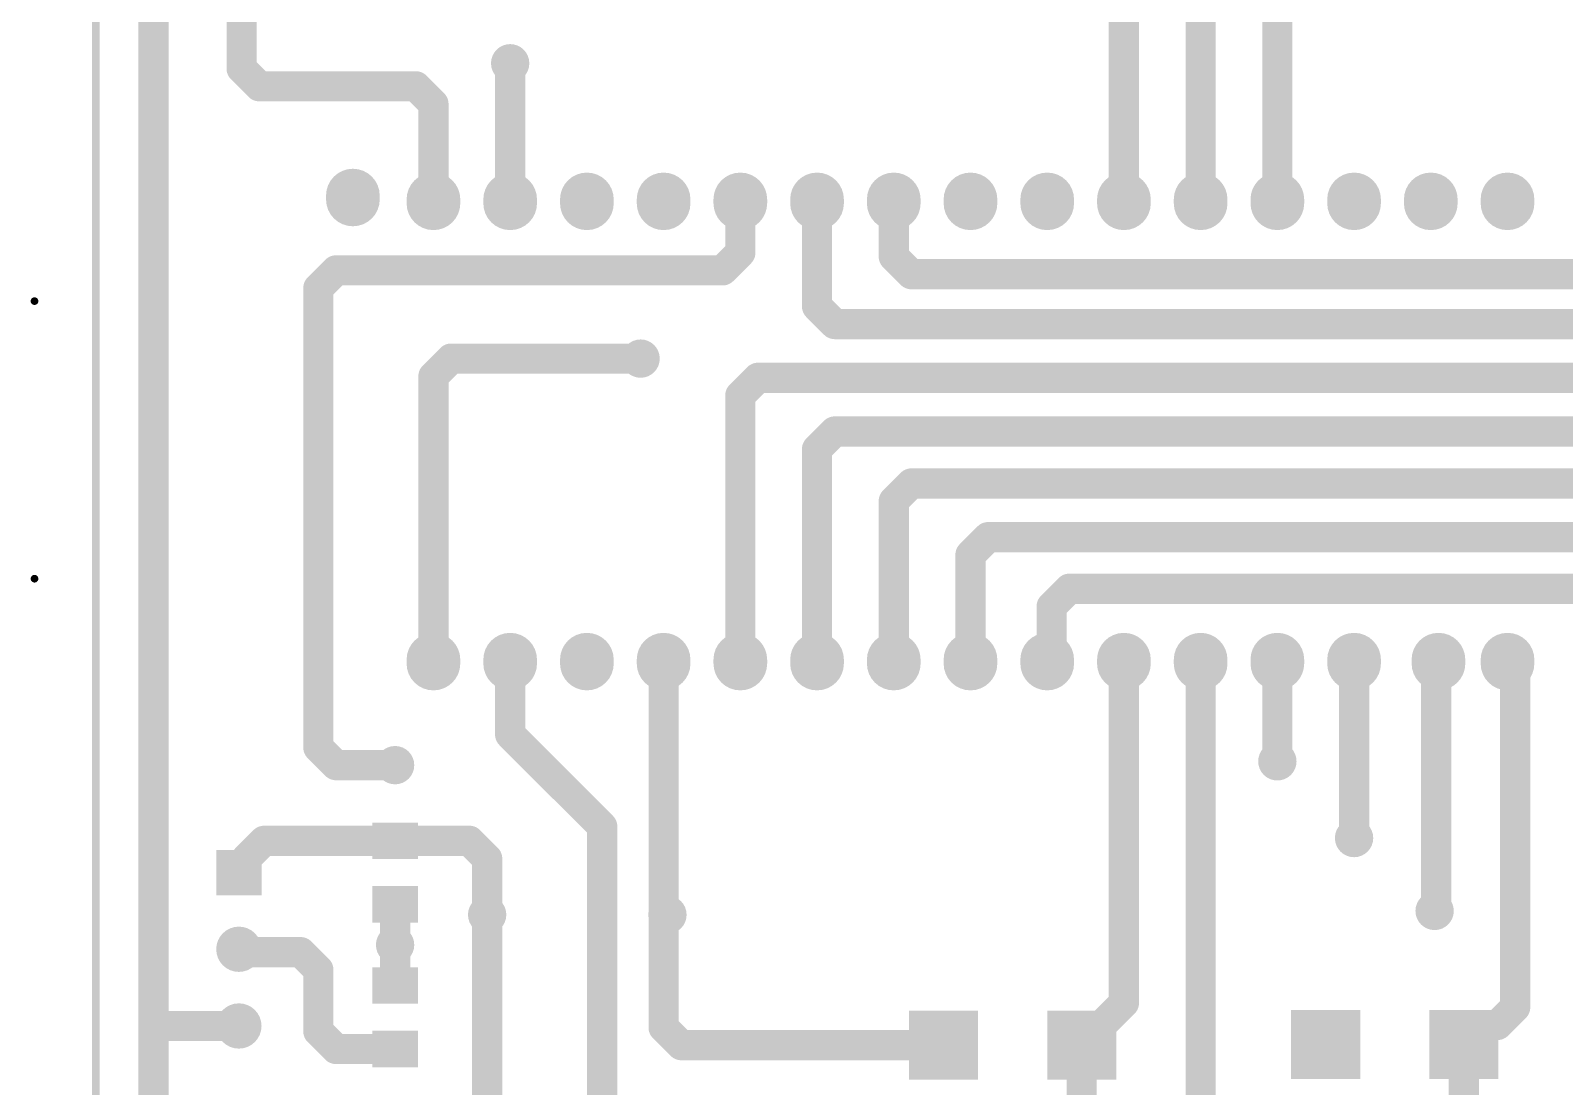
# Model space of a CAD drawing. Header units: millimetres. Extents: x 28 to 180, y 43 to 143.
# Drawn here: x 27.6 to 78.3, y 71 to 106 of the extents above; entities that cross this region are included whole.
import ezdxf

# ---------------------------------------------------------------- set-up
doc = ezdxf.new("R2010")
doc.units = ezdxf.units.MM
for name, color, linetype in [('BottomLayer', 5, 'Continuous'), ('MultiLayer', 9, 'Continuous'), ('PadHoleLayer', 156, 'Continuous')]:
    doc.layers.add(name, color=color, linetype=linetype)

# ---------------------------------------------------------------- blocks, each defined once
blk = doc.blocks.new('SW4_FSM_5P23_TEC_16')
at = {"layer": 'BottomLayer'}
for points in [[(-4.953, 3.429), (-2.667, 3.429), (-2.667, 1.143), (-4.953, 1.143)], [(2.667, 3.429), (4.953, 3.429), (4.953, 1.143), (2.667, 1.143)], [(-4.953, -1.143), (-2.667, -1.143), (-2.667, -3.429), (-4.953, -3.429)], [(2.667, -1.143), (4.953, -1.143), (4.953, -3.429), (2.667, -3.429)]]:
    blk.add_hatch(color=5, dxfattribs=at).paths.add_polyline_path(points)
at = {"layer": 'MultiLayer'}
for points in [[(-4.953, 3.429), (-2.667, 3.429), (-2.667, 1.143), (-4.953, 1.143)], [(2.667, 3.429), (4.953, 3.429), (4.953, 1.143), (2.667, 1.143)], [(-4.953, -1.143), (-2.667, -1.143), (-2.667, -3.429), (-4.953, -3.429)], [(2.667, -1.143), (4.953, -1.143), (4.953, -3.429), (2.667, -3.429)]]:
    blk.add_hatch(color=9, dxfattribs=at).paths.add_polyline_path(points)
at = {"layer": 'PadHoleLayer'}
h = blk.add_hatch(color=156, dxfattribs=at)
edge = h.paths.add_edge_path()
edge.add_arc((-3.81, 2.286), 0.508, 0, 360)
h = blk.add_hatch(color=156, dxfattribs=at)
edge = h.paths.add_edge_path()
edge.add_arc((3.81, 2.286), 0.508, 0, 360)
h = blk.add_hatch(color=156, dxfattribs=at)
edge = h.paths.add_edge_path()
edge.add_arc((-3.81, -2.286), 0.508, 0, 360)
h = blk.add_hatch(color=156, dxfattribs=at)
edge = h.paths.add_edge_path()
edge.add_arc((3.81, -2.286), 0.508, 0, 360)
blk = doc.blocks.new('SW4_FSM_5P23_TEC_17')
at = {"layer": 'BottomLayer'}
for points in [[(-4.953, 3.429), (-2.667, 3.429), (-2.667, 1.143), (-4.953, 1.143)], [(2.667, 3.429), (4.953, 3.429), (4.953, 1.143), (2.667, 1.143)], [(-4.953, -1.143), (-2.667, -1.143), (-2.667, -3.429), (-4.953, -3.429)], [(2.667, -1.143), (4.953, -1.143), (4.953, -3.429), (2.667, -3.429)]]:
    blk.add_hatch(color=5, dxfattribs=at).paths.add_polyline_path(points)
at = {"layer": 'MultiLayer'}
for points in [[(-4.953, 3.429), (-2.667, 3.429), (-2.667, 1.143), (-4.953, 1.143)], [(2.667, 3.429), (4.953, 3.429), (4.953, 1.143), (2.667, 1.143)], [(-4.953, -1.143), (-2.667, -1.143), (-2.667, -3.429), (-4.953, -3.429)], [(2.667, -1.143), (4.953, -1.143), (4.953, -3.429), (2.667, -3.429)]]:
    blk.add_hatch(color=9, dxfattribs=at).paths.add_polyline_path(points)
at = {"layer": 'PadHoleLayer'}
h = blk.add_hatch(color=156, dxfattribs=at)
edge = h.paths.add_edge_path()
edge.add_arc((-3.81, 2.286), 0.508, 0, 360)
h = blk.add_hatch(color=156, dxfattribs=at)
edge = h.paths.add_edge_path()
edge.add_arc((3.81, 2.286), 0.508, 0, 360)
h = blk.add_hatch(color=156, dxfattribs=at)
edge = h.paths.add_edge_path()
edge.add_arc((-3.81, -2.286), 0.508, 0, 360)
h = blk.add_hatch(color=156, dxfattribs=at)
edge = h.paths.add_edge_path()
edge.add_arc((3.81, -2.286), 0.508, 0, 360)
blk = doc.blocks.new('V______CRCW0805__3_IPC_A_B_36')
at = {"layer": 'BottomLayer'}
for points in [[(-1.65410896, 0.7541094899999999), (-0.44760388, 0.7541094899999999), (-0.44760388, -0.7541094899999999), (-1.65410896, -0.7541094899999999)], [(0.44760388, 0.7541094899999999), (1.65410896, 0.7541094899999999), (1.65410896, -0.7541094899999999), (0.44760388, -0.7541094899999999)]]:
    blk.add_hatch(color=5, dxfattribs=at).paths.add_polyline_path(points)
blk = doc.blocks.new('V______CRCW0805__3_IPC_A_B_37')
at = {"layer": 'BottomLayer'}
for points in [[(-1.65410896, 0.7541094899999999), (-0.44760388, 0.7541094899999999), (-0.44760388, -0.7541094899999999), (-1.65410896, -0.7541094899999999)], [(0.44760388, 0.7541094899999999), (1.65410896, 0.7541094899999999), (1.65410896, -0.7541094899999999), (0.44760388, -0.7541094899999999)]]:
    blk.add_hatch(color=5, dxfattribs=at).paths.add_polyline_path(points)
blk = doc.blocks.new('61900311121_67')
at = {"layer": 'BottomLayer'}
h = blk.add_hatch(color=5, dxfattribs=at)
edge = h.paths.add_edge_path()
edge.add_arc((-2.54, 0.30000194), 0.7499985, 0, 360)
h = blk.add_hatch(color=5, dxfattribs=at)
edge = h.paths.add_edge_path()
edge.add_arc((0, 0.30000194), 0.7499985, 0, 360)
blk.add_hatch(color=5, dxfattribs=at).paths.add_polyline_path([(1.79000023, 1.05000171), (3.28999977, 1.05000171), (3.28999977, -0.44999783), (1.79000023, -0.44999783)])
at = {"layer": 'MultiLayer'}
h = blk.add_hatch(color=9, dxfattribs=at)
edge = h.paths.add_edge_path()
edge.add_arc((-2.54, 0.30000194), 0.7499985, 0, 360)
h = blk.add_hatch(color=9, dxfattribs=at)
edge = h.paths.add_edge_path()
edge.add_arc((0, 0.30000194), 0.7499985, 0, 360)
blk.add_hatch(color=9, dxfattribs=at).paths.add_polyline_path([(1.79000023, 1.05000171), (3.28999977, 1.05000171), (3.28999977, -0.44999783), (1.79000023, -0.44999783)])
at = {"layer": 'PadHoleLayer'}
h = blk.add_hatch(color=156, dxfattribs=at)
edge = h.paths.add_edge_path()
edge.add_arc((-2.54, 0.30000194), 0.499999, 0, 360)
h = blk.add_hatch(color=156, dxfattribs=at)
edge = h.paths.add_edge_path()
edge.add_arc((0, 0.30000194), 0.499999, 0, 360)
h = blk.add_hatch(color=156, dxfattribs=at)
edge = h.paths.add_edge_path()
edge.add_arc((2.54, 0.30000194), 0.499999, 0, 360)
blk = doc.blocks.new('STM________________0_MFG_80')
at = {"layer": 'BottomLayer'}
h = blk.add_hatch(color=5, dxfattribs=at)
edge = h.paths.add_edge_path()
edge.add_arc((8.064499999999999, 21.336), 0.889, 90, 270)
edge.add_line((8.064499999999999, 20.447), (8.1915, 20.447))
edge.add_arc((8.1915, 21.336), 0.889, 270, 450)
edge.add_line((8.1915, 22.225), (8.064499999999999, 22.225))
h = blk.add_hatch(color=5, dxfattribs=at)
edge = h.paths.add_edge_path()
edge.add_arc((-7.302499999999998, 18.669), 0.889, 90, 270)
edge.add_line((-7.302499999999998, 17.78), (-7.175499999999999, 17.78))
edge.add_arc((-7.175499999999999, 18.669), 0.889, 270, 450)
edge.add_line((-7.175499999999999, 19.558), (-7.302499999999998, 19.558))
h = blk.add_hatch(color=5, dxfattribs=at)
edge = h.paths.add_edge_path()
edge.add_arc((7.9375, 18.669), 0.889, 90, 270)
edge.add_line((7.9375, 17.78), (8.064499999999999, 17.78))
edge.add_arc((8.064499999999999, 18.669), 0.889, 270, 450)
edge.add_line((8.064499999999999, 19.558), (7.9375, 19.558))
h = blk.add_hatch(color=5, dxfattribs=at)
edge = h.paths.add_edge_path()
edge.add_arc((-7.302499999999998, 16.129), 0.889, 90, 270)
edge.add_line((-7.302499999999998, 15.24), (-7.175499999999999, 15.24))
edge.add_arc((-7.175499999999999, 16.129), 0.889, 270, 450)
edge.add_line((-7.175499999999999, 17.018), (-7.302499999999998, 17.018))
h = blk.add_hatch(color=5, dxfattribs=at)
edge = h.paths.add_edge_path()
edge.add_arc((7.9375, 16.129), 0.889, 90, 270)
edge.add_line((7.9375, 15.24), (8.064499999999999, 15.24))
edge.add_arc((8.064499999999999, 16.129), 0.889, 270, 450)
edge.add_line((8.064499999999999, 17.018), (7.9375, 17.018))
h = blk.add_hatch(color=5, dxfattribs=at)
edge = h.paths.add_edge_path()
edge.add_arc((-7.302499999999998, 13.589), 0.889, 90, 270)
edge.add_line((-7.302499999999998, 12.7), (-7.175499999999999, 12.7))
edge.add_arc((-7.175499999999999, 13.589), 0.889, 270, 450)
edge.add_line((-7.175499999999999, 14.478), (-7.302499999999998, 14.478))
h = blk.add_hatch(color=5, dxfattribs=at)
edge = h.paths.add_edge_path()
edge.add_arc((7.9375, 13.589), 0.889, 90, 270)
edge.add_line((7.9375, 12.7), (8.064499999999999, 12.7))
edge.add_arc((8.064499999999999, 13.589), 0.889, 270, 450)
edge.add_line((8.064499999999999, 14.478), (7.9375, 14.478))
h = blk.add_hatch(color=5, dxfattribs=at)
edge = h.paths.add_edge_path()
edge.add_arc((-7.302499999999998, 11.049), 0.889, 90, 270)
edge.add_line((-7.302499999999998, 10.16), (-7.175499999999999, 10.16))
edge.add_arc((-7.175499999999999, 11.049), 0.889, 270, 450)
edge.add_line((-7.175499999999999, 11.938), (-7.302499999999998, 11.938))
h = blk.add_hatch(color=5, dxfattribs=at)
edge = h.paths.add_edge_path()
edge.add_arc((7.9375, 11.049), 0.889, 90, 270)
edge.add_line((7.9375, 10.16), (8.064499999999999, 10.16))
edge.add_arc((8.064499999999999, 11.049), 0.889, 270, 450)
edge.add_line((8.064499999999999, 11.938), (7.9375, 11.938))
h = blk.add_hatch(color=5, dxfattribs=at)
edge = h.paths.add_edge_path()
edge.add_arc((-7.302499999999998, 8.509), 0.889, 90, 270)
edge.add_line((-7.302499999999998, 7.62), (-7.175499999999999, 7.62))
edge.add_arc((-7.175499999999999, 8.509), 0.889, 270, 450)
edge.add_line((-7.175499999999999, 9.398), (-7.302499999999998, 9.398))
h = blk.add_hatch(color=5, dxfattribs=at)
edge = h.paths.add_edge_path()
edge.add_arc((7.9375, 8.509), 0.889, 90, 270)
edge.add_line((7.9375, 7.62), (8.064499999999999, 7.62))
edge.add_arc((8.064499999999999, 8.509), 0.889, 270, 450)
edge.add_line((8.064499999999999, 9.398), (7.9375, 9.398))
h = blk.add_hatch(color=5, dxfattribs=at)
edge = h.paths.add_edge_path()
edge.add_arc((-7.302499999999998, 5.968999999999999), 0.889, 90, 270)
edge.add_line((-7.302499999999998, 5.079999999999999), (-7.175499999999999, 5.079999999999999))
edge.add_arc((-7.175499999999999, 5.968999999999999), 0.889, 270, 450)
edge.add_line((-7.175499999999999, 6.858), (-7.302499999999998, 6.858))
h = blk.add_hatch(color=5, dxfattribs=at)
edge = h.paths.add_edge_path()
edge.add_arc((7.9375, 5.968999999999999), 0.889, 90, 270)
edge.add_line((7.9375, 5.079999999999999), (8.064499999999999, 5.079999999999999))
edge.add_arc((8.064499999999999, 5.968999999999999), 0.889, 270, 450)
edge.add_line((8.064499999999999, 6.858), (7.9375, 6.858))
h = blk.add_hatch(color=5, dxfattribs=at)
edge = h.paths.add_edge_path()
edge.add_arc((-7.302499999999998, 3.429), 0.889, 90, 270)
edge.add_line((-7.302499999999998, 2.54), (-7.175499999999999, 2.54))
edge.add_arc((-7.175499999999999, 3.429), 0.889, 270, 450)
edge.add_line((-7.175499999999999, 4.318000000000001), (-7.302499999999998, 4.318000000000001))
h = blk.add_hatch(color=5, dxfattribs=at)
edge = h.paths.add_edge_path()
edge.add_arc((7.9375, 3.429), 0.889, 90, 270)
edge.add_line((7.9375, 2.54), (8.064499999999999, 2.54))
edge.add_arc((8.064499999999999, 3.429), 0.889, 270, 450)
edge.add_line((8.064499999999999, 4.318000000000001), (7.9375, 4.318000000000001))
h = blk.add_hatch(color=5, dxfattribs=at)
edge = h.paths.add_edge_path()
edge.add_arc((-7.302499999999998, 0.889), 0.889, 90, 270)
edge.add_line((-7.302499999999998, 0), (-7.175499999999999, 0))
edge.add_arc((-7.175499999999999, 0.889), 0.889, 270, 450)
edge.add_line((-7.175499999999999, 1.778), (-7.302499999999998, 1.778))
h = blk.add_hatch(color=5, dxfattribs=at)
edge = h.paths.add_edge_path()
edge.add_arc((7.9375, 0.889), 0.889, 90, 270)
edge.add_line((7.9375, 0), (8.064499999999999, 0))
edge.add_arc((8.064499999999999, 0.889), 0.889, 270, 450)
edge.add_line((8.064499999999999, 1.778), (7.9375, 1.778))
h = blk.add_hatch(color=5, dxfattribs=at)
edge = h.paths.add_edge_path()
edge.add_arc((-7.302499999999998, -1.651), 0.889, 90, 270)
edge.add_line((-7.302499999999998, -2.54), (-7.175499999999999, -2.54))
edge.add_arc((-7.175499999999999, -1.651), 0.889, 270, 450)
edge.add_line((-7.175499999999999, -0.762), (-7.302499999999998, -0.762))
h = blk.add_hatch(color=5, dxfattribs=at)
edge = h.paths.add_edge_path()
edge.add_arc((7.9375, -1.651), 0.889, 90, 270)
edge.add_line((7.9375, -2.54), (8.064499999999999, -2.54))
edge.add_arc((8.064499999999999, -1.651), 0.889, 270, 450)
edge.add_line((8.064499999999999, -0.762), (7.9375, -0.762))
h = blk.add_hatch(color=5, dxfattribs=at)
edge = h.paths.add_edge_path()
edge.add_arc((-7.302499999999998, -4.191), 0.889, 90, 270)
edge.add_line((-7.302499999999998, -5.08), (-7.175499999999999, -5.08))
edge.add_arc((-7.175499999999999, -4.191), 0.889, 270, 450)
edge.add_line((-7.175499999999999, -3.302), (-7.302499999999998, -3.302))
h = blk.add_hatch(color=5, dxfattribs=at)
edge = h.paths.add_edge_path()
edge.add_arc((7.9375, -4.191), 0.889, 90, 270)
edge.add_line((7.9375, -5.08), (8.064499999999999, -5.08))
edge.add_arc((8.064499999999999, -4.191), 0.889, 270, 450)
edge.add_line((8.064499999999999, -3.302), (7.9375, -3.302))
h = blk.add_hatch(color=5, dxfattribs=at)
edge = h.paths.add_edge_path()
edge.add_arc((-7.302499999999998, -6.731), 0.889, 90, 270)
edge.add_line((-7.302499999999998, -7.62), (-7.175499999999999, -7.62))
edge.add_arc((-7.175499999999999, -6.731), 0.889, 270, 450)
edge.add_line((-7.175499999999999, -5.842000000000001), (-7.302499999999998, -5.842000000000001))
h = blk.add_hatch(color=5, dxfattribs=at)
edge = h.paths.add_edge_path()
edge.add_arc((7.9375, -6.731), 0.889, 90, 270)
edge.add_line((7.9375, -7.62), (8.064499999999999, -7.62))
edge.add_arc((8.064499999999999, -6.731), 0.889, 270, 450)
edge.add_line((8.064499999999999, -5.842000000000001), (7.9375, -5.842000000000001))
h = blk.add_hatch(color=5, dxfattribs=at)
edge = h.paths.add_edge_path()
edge.add_arc((-7.302499999999998, -9.271), 0.889, 90, 270)
edge.add_line((-7.302499999999998, -10.16), (-7.175499999999999, -10.16))
edge.add_arc((-7.175499999999999, -9.271), 0.889, 270, 450)
edge.add_line((-7.175499999999999, -8.382), (-7.302499999999998, -8.382))
h = blk.add_hatch(color=5, dxfattribs=at)
edge = h.paths.add_edge_path()
edge.add_arc((7.9375, -9.271), 0.889, 90, 270)
edge.add_line((7.9375, -10.16), (8.064499999999999, -10.16))
edge.add_arc((8.064499999999999, -9.271), 0.889, 270, 450)
edge.add_line((8.064499999999999, -8.382), (7.9375, -8.382))
h = blk.add_hatch(color=5, dxfattribs=at)
edge = h.paths.add_edge_path()
edge.add_arc((-7.302499999999998, -11.811), 0.889, 90, 270)
edge.add_line((-7.302499999999998, -12.7), (-7.175499999999999, -12.7))
edge.add_arc((-7.175499999999999, -11.811), 0.889, 270, 450)
edge.add_line((-7.175499999999999, -10.922), (-7.302499999999998, -10.922))
h = blk.add_hatch(color=5, dxfattribs=at)
edge = h.paths.add_edge_path()
edge.add_arc((7.9375, -11.811), 0.889, 90, 270)
edge.add_line((7.9375, -12.7), (8.064499999999999, -12.7))
edge.add_arc((8.064499999999999, -11.811), 0.889, 270, 450)
edge.add_line((8.064499999999999, -10.922), (7.9375, -10.922))
h = blk.add_hatch(color=5, dxfattribs=at)
edge = h.paths.add_edge_path()
edge.add_arc((7.9375, -14.351), 0.889, 90, 270)
edge.add_line((7.9375, -15.24), (8.064499999999999, -15.24))
edge.add_arc((8.064499999999999, -14.351), 0.889, 270, 450)
edge.add_line((8.064499999999999, -13.462), (7.9375, -13.462))
h = blk.add_hatch(color=5, dxfattribs=at)
edge = h.paths.add_edge_path()
edge.add_arc((-7.302499999999998, -14.605), 0.889, 90, 270)
edge.add_line((-7.302499999999998, -15.494), (-7.175499999999999, -15.494))
edge.add_arc((-7.175499999999999, -14.605), 0.889, 270, 450)
edge.add_line((-7.175499999999999, -13.716), (-7.302499999999998, -13.716))
h = blk.add_hatch(color=5, dxfattribs=at)
edge = h.paths.add_edge_path()
edge.add_arc((-7.302499999999998, -16.891), 0.889, 90, 270)
edge.add_line((-7.302499999999998, -17.78), (-7.175499999999999, -17.78))
edge.add_arc((-7.175499999999999, -16.891), 0.889, 270, 450)
edge.add_line((-7.175499999999999, -16.002), (-7.302499999999998, -16.002))
h = blk.add_hatch(color=5, dxfattribs=at)
edge = h.paths.add_edge_path()
edge.add_arc((7.9375, -16.891), 0.889, 90, 270)
edge.add_line((7.9375, -17.78), (8.064499999999999, -17.78))
edge.add_arc((8.064499999999999, -16.891), 0.889, 270, 450)
edge.add_line((8.064499999999999, -16.002), (7.9375, -16.002))
at = {"layer": 'MultiLayer'}
h = blk.add_hatch(color=9, dxfattribs=at)
edge = h.paths.add_edge_path()
edge.add_arc((8.064499999999999, 21.336), 0.889, 90, 270)
edge.add_line((8.064499999999999, 20.447), (8.1915, 20.447))
edge.add_arc((8.1915, 21.336), 0.889, 270, 450)
edge.add_line((8.1915, 22.225), (8.064499999999999, 22.225))
h = blk.add_hatch(color=9, dxfattribs=at)
edge = h.paths.add_edge_path()
edge.add_arc((-7.302499999999998, 18.669), 0.889, 90, 270)
edge.add_line((-7.302499999999998, 17.78), (-7.175499999999999, 17.78))
edge.add_arc((-7.175499999999999, 18.669), 0.889, 270, 450)
edge.add_line((-7.175499999999999, 19.558), (-7.302499999999998, 19.558))
h = blk.add_hatch(color=9, dxfattribs=at)
edge = h.paths.add_edge_path()
edge.add_arc((7.9375, 18.669), 0.889, 90, 270)
edge.add_line((7.9375, 17.78), (8.064499999999999, 17.78))
edge.add_arc((8.064499999999999, 18.669), 0.889, 270, 450)
edge.add_line((8.064499999999999, 19.558), (7.9375, 19.558))
h = blk.add_hatch(color=9, dxfattribs=at)
edge = h.paths.add_edge_path()
edge.add_arc((-7.302499999999998, 16.129), 0.889, 90, 270)
edge.add_line((-7.302499999999998, 15.24), (-7.175499999999999, 15.24))
edge.add_arc((-7.175499999999999, 16.129), 0.889, 270, 450)
edge.add_line((-7.175499999999999, 17.018), (-7.302499999999998, 17.018))
h = blk.add_hatch(color=9, dxfattribs=at)
edge = h.paths.add_edge_path()
edge.add_arc((7.9375, 16.129), 0.889, 90, 270)
edge.add_line((7.9375, 15.24), (8.064499999999999, 15.24))
edge.add_arc((8.064499999999999, 16.129), 0.889, 270, 450)
edge.add_line((8.064499999999999, 17.018), (7.9375, 17.018))
h = blk.add_hatch(color=9, dxfattribs=at)
edge = h.paths.add_edge_path()
edge.add_arc((-7.302499999999998, 13.589), 0.889, 90, 270)
edge.add_line((-7.302499999999998, 12.7), (-7.175499999999999, 12.7))
edge.add_arc((-7.175499999999999, 13.589), 0.889, 270, 450)
edge.add_line((-7.175499999999999, 14.478), (-7.302499999999998, 14.478))
h = blk.add_hatch(color=9, dxfattribs=at)
edge = h.paths.add_edge_path()
edge.add_arc((7.9375, 13.589), 0.889, 90, 270)
edge.add_line((7.9375, 12.7), (8.064499999999999, 12.7))
edge.add_arc((8.064499999999999, 13.589), 0.889, 270, 450)
edge.add_line((8.064499999999999, 14.478), (7.9375, 14.478))
h = blk.add_hatch(color=9, dxfattribs=at)
edge = h.paths.add_edge_path()
edge.add_arc((-7.302499999999998, 11.049), 0.889, 90, 270)
edge.add_line((-7.302499999999998, 10.16), (-7.175499999999999, 10.16))
edge.add_arc((-7.175499999999999, 11.049), 0.889, 270, 450)
edge.add_line((-7.175499999999999, 11.938), (-7.302499999999998, 11.938))
h = blk.add_hatch(color=9, dxfattribs=at)
edge = h.paths.add_edge_path()
edge.add_arc((7.9375, 11.049), 0.889, 90, 270)
edge.add_line((7.9375, 10.16), (8.064499999999999, 10.16))
edge.add_arc((8.064499999999999, 11.049), 0.889, 270, 450)
edge.add_line((8.064499999999999, 11.938), (7.9375, 11.938))
h = blk.add_hatch(color=9, dxfattribs=at)
edge = h.paths.add_edge_path()
edge.add_arc((-7.302499999999998, 8.509), 0.889, 90, 270)
edge.add_line((-7.302499999999998, 7.62), (-7.175499999999999, 7.62))
edge.add_arc((-7.175499999999999, 8.509), 0.889, 270, 450)
edge.add_line((-7.175499999999999, 9.398), (-7.302499999999998, 9.398))
h = blk.add_hatch(color=9, dxfattribs=at)
edge = h.paths.add_edge_path()
edge.add_arc((7.9375, 8.509), 0.889, 90, 270)
edge.add_line((7.9375, 7.62), (8.064499999999999, 7.62))
edge.add_arc((8.064499999999999, 8.509), 0.889, 270, 450)
edge.add_line((8.064499999999999, 9.398), (7.9375, 9.398))
h = blk.add_hatch(color=9, dxfattribs=at)
edge = h.paths.add_edge_path()
edge.add_arc((-7.302499999999998, 5.968999999999999), 0.889, 90, 270)
edge.add_line((-7.302499999999998, 5.079999999999999), (-7.175499999999999, 5.079999999999999))
edge.add_arc((-7.175499999999999, 5.968999999999999), 0.889, 270, 450)
edge.add_line((-7.175499999999999, 6.858), (-7.302499999999998, 6.858))
h = blk.add_hatch(color=9, dxfattribs=at)
edge = h.paths.add_edge_path()
edge.add_arc((7.9375, 5.968999999999999), 0.889, 90, 270)
edge.add_line((7.9375, 5.079999999999999), (8.064499999999999, 5.079999999999999))
edge.add_arc((8.064499999999999, 5.968999999999999), 0.889, 270, 450)
edge.add_line((8.064499999999999, 6.858), (7.9375, 6.858))
h = blk.add_hatch(color=9, dxfattribs=at)
edge = h.paths.add_edge_path()
edge.add_arc((-7.302499999999998, 3.429), 0.889, 90, 270)
edge.add_line((-7.302499999999998, 2.54), (-7.175499999999999, 2.54))
edge.add_arc((-7.175499999999999, 3.429), 0.889, 270, 450)
edge.add_line((-7.175499999999999, 4.318000000000001), (-7.302499999999998, 4.318000000000001))
h = blk.add_hatch(color=9, dxfattribs=at)
edge = h.paths.add_edge_path()
edge.add_arc((7.9375, 3.429), 0.889, 90, 270)
edge.add_line((7.9375, 2.54), (8.064499999999999, 2.54))
edge.add_arc((8.064499999999999, 3.429), 0.889, 270, 450)
edge.add_line((8.064499999999999, 4.318000000000001), (7.9375, 4.318000000000001))
h = blk.add_hatch(color=9, dxfattribs=at)
edge = h.paths.add_edge_path()
edge.add_arc((-7.302499999999998, 0.889), 0.889, 90, 270)
edge.add_line((-7.302499999999998, 0), (-7.175499999999999, 0))
edge.add_arc((-7.175499999999999, 0.889), 0.889, 270, 450)
edge.add_line((-7.175499999999999, 1.778), (-7.302499999999998, 1.778))
h = blk.add_hatch(color=9, dxfattribs=at)
edge = h.paths.add_edge_path()
edge.add_arc((7.9375, 0.889), 0.889, 90, 270)
edge.add_line((7.9375, 0), (8.064499999999999, 0))
edge.add_arc((8.064499999999999, 0.889), 0.889, 270, 450)
edge.add_line((8.064499999999999, 1.778), (7.9375, 1.778))
h = blk.add_hatch(color=9, dxfattribs=at)
edge = h.paths.add_edge_path()
edge.add_arc((-7.302499999999998, -1.651), 0.889, 90, 270)
edge.add_line((-7.302499999999998, -2.54), (-7.175499999999999, -2.54))
edge.add_arc((-7.175499999999999, -1.651), 0.889, 270, 450)
edge.add_line((-7.175499999999999, -0.762), (-7.302499999999998, -0.762))
h = blk.add_hatch(color=9, dxfattribs=at)
edge = h.paths.add_edge_path()
edge.add_arc((7.9375, -1.651), 0.889, 90, 270)
edge.add_line((7.9375, -2.54), (8.064499999999999, -2.54))
edge.add_arc((8.064499999999999, -1.651), 0.889, 270, 450)
edge.add_line((8.064499999999999, -0.762), (7.9375, -0.762))
h = blk.add_hatch(color=9, dxfattribs=at)
edge = h.paths.add_edge_path()
edge.add_arc((-7.302499999999998, -4.191), 0.889, 90, 270)
edge.add_line((-7.302499999999998, -5.08), (-7.175499999999999, -5.08))
edge.add_arc((-7.175499999999999, -4.191), 0.889, 270, 450)
edge.add_line((-7.175499999999999, -3.302), (-7.302499999999998, -3.302))
h = blk.add_hatch(color=9, dxfattribs=at)
edge = h.paths.add_edge_path()
edge.add_arc((7.9375, -4.191), 0.889, 90, 270)
edge.add_line((7.9375, -5.08), (8.064499999999999, -5.08))
edge.add_arc((8.064499999999999, -4.191), 0.889, 270, 450)
edge.add_line((8.064499999999999, -3.302), (7.9375, -3.302))
h = blk.add_hatch(color=9, dxfattribs=at)
edge = h.paths.add_edge_path()
edge.add_arc((-7.302499999999998, -6.731), 0.889, 90, 270)
edge.add_line((-7.302499999999998, -7.62), (-7.175499999999999, -7.62))
edge.add_arc((-7.175499999999999, -6.731), 0.889, 270, 450)
edge.add_line((-7.175499999999999, -5.842000000000001), (-7.302499999999998, -5.842000000000001))
h = blk.add_hatch(color=9, dxfattribs=at)
edge = h.paths.add_edge_path()
edge.add_arc((7.9375, -6.731), 0.889, 90, 270)
edge.add_line((7.9375, -7.62), (8.064499999999999, -7.62))
edge.add_arc((8.064499999999999, -6.731), 0.889, 270, 450)
edge.add_line((8.064499999999999, -5.842000000000001), (7.9375, -5.842000000000001))
h = blk.add_hatch(color=9, dxfattribs=at)
edge = h.paths.add_edge_path()
edge.add_arc((-7.302499999999998, -9.271), 0.889, 90, 270)
edge.add_line((-7.302499999999998, -10.16), (-7.175499999999999, -10.16))
edge.add_arc((-7.175499999999999, -9.271), 0.889, 270, 450)
edge.add_line((-7.175499999999999, -8.382), (-7.302499999999998, -8.382))
h = blk.add_hatch(color=9, dxfattribs=at)
edge = h.paths.add_edge_path()
edge.add_arc((7.9375, -9.271), 0.889, 90, 270)
edge.add_line((7.9375, -10.16), (8.064499999999999, -10.16))
edge.add_arc((8.064499999999999, -9.271), 0.889, 270, 450)
edge.add_line((8.064499999999999, -8.382), (7.9375, -8.382))
h = blk.add_hatch(color=9, dxfattribs=at)
edge = h.paths.add_edge_path()
edge.add_arc((-7.302499999999998, -11.811), 0.889, 90, 270)
edge.add_line((-7.302499999999998, -12.7), (-7.175499999999999, -12.7))
edge.add_arc((-7.175499999999999, -11.811), 0.889, 270, 450)
edge.add_line((-7.175499999999999, -10.922), (-7.302499999999998, -10.922))
h = blk.add_hatch(color=9, dxfattribs=at)
edge = h.paths.add_edge_path()
edge.add_arc((7.9375, -11.811), 0.889, 90, 270)
edge.add_line((7.9375, -12.7), (8.064499999999999, -12.7))
edge.add_arc((8.064499999999999, -11.811), 0.889, 270, 450)
edge.add_line((8.064499999999999, -10.922), (7.9375, -10.922))
h = blk.add_hatch(color=9, dxfattribs=at)
edge = h.paths.add_edge_path()
edge.add_arc((7.9375, -14.351), 0.889, 90, 270)
edge.add_line((7.9375, -15.24), (8.064499999999999, -15.24))
edge.add_arc((8.064499999999999, -14.351), 0.889, 270, 450)
edge.add_line((8.064499999999999, -13.462), (7.9375, -13.462))
h = blk.add_hatch(color=9, dxfattribs=at)
edge = h.paths.add_edge_path()
edge.add_arc((-7.302499999999998, -14.605), 0.889, 90, 270)
edge.add_line((-7.302499999999998, -15.494), (-7.175499999999999, -15.494))
edge.add_arc((-7.175499999999999, -14.605), 0.889, 270, 450)
edge.add_line((-7.175499999999999, -13.716), (-7.302499999999998, -13.716))
h = blk.add_hatch(color=9, dxfattribs=at)
edge = h.paths.add_edge_path()
edge.add_arc((-7.302499999999998, -16.891), 0.889, 90, 270)
edge.add_line((-7.302499999999998, -17.78), (-7.175499999999999, -17.78))
edge.add_arc((-7.175499999999999, -16.891), 0.889, 270, 450)
edge.add_line((-7.175499999999999, -16.002), (-7.302499999999998, -16.002))
h = blk.add_hatch(color=9, dxfattribs=at)
edge = h.paths.add_edge_path()
edge.add_arc((7.9375, -16.891), 0.889, 90, 270)
edge.add_line((7.9375, -17.78), (8.064499999999999, -17.78))
edge.add_arc((8.064499999999999, -16.891), 0.889, 270, 450)
edge.add_line((8.064499999999999, -16.002), (7.9375, -16.002))
at = {"layer": 'PadHoleLayer'}
h = blk.add_hatch(color=156, dxfattribs=at)
edge = h.paths.add_edge_path()
edge.add_arc((8.128, 21.336), 0.508, 0, 360)
h = blk.add_hatch(color=156, dxfattribs=at)
edge = h.paths.add_edge_path()
edge.add_arc((-7.238999999999999, 18.669), 0.508, 0, 360)
h = blk.add_hatch(color=156, dxfattribs=at)
edge = h.paths.add_edge_path()
edge.add_arc((8.001, 18.669), 0.508, 0, 360)
h = blk.add_hatch(color=156, dxfattribs=at)
edge = h.paths.add_edge_path()
edge.add_arc((-7.238999999999999, 16.129), 0.508, 0, 360)
h = blk.add_hatch(color=156, dxfattribs=at)
edge = h.paths.add_edge_path()
edge.add_arc((8.001, 16.129), 0.508, 0, 360)
h = blk.add_hatch(color=156, dxfattribs=at)
edge = h.paths.add_edge_path()
edge.add_arc((-7.238999999999999, 13.589), 0.508, 0, 360)
h = blk.add_hatch(color=156, dxfattribs=at)
edge = h.paths.add_edge_path()
edge.add_arc((8.001, 13.589), 0.508, 0, 360)
h = blk.add_hatch(color=156, dxfattribs=at)
edge = h.paths.add_edge_path()
edge.add_arc((-7.238999999999999, 11.049), 0.508, 0, 360)
h = blk.add_hatch(color=156, dxfattribs=at)
edge = h.paths.add_edge_path()
edge.add_arc((8.001, 11.049), 0.508, 0, 360)
h = blk.add_hatch(color=156, dxfattribs=at)
edge = h.paths.add_edge_path()
edge.add_arc((-7.238999999999999, 8.509), 0.508, 0, 360)
h = blk.add_hatch(color=156, dxfattribs=at)
edge = h.paths.add_edge_path()
edge.add_arc((8.001, 8.509), 0.508, 0, 360)
h = blk.add_hatch(color=156, dxfattribs=at)
edge = h.paths.add_edge_path()
edge.add_arc((-7.238999999999999, 5.968999999999999), 0.508, 0, 360)
h = blk.add_hatch(color=156, dxfattribs=at)
edge = h.paths.add_edge_path()
edge.add_arc((8.001, 5.968999999999999), 0.508, 0, 360)
h = blk.add_hatch(color=156, dxfattribs=at)
edge = h.paths.add_edge_path()
edge.add_arc((-7.238999999999999, 3.429), 0.508, 0, 360)
h = blk.add_hatch(color=156, dxfattribs=at)
edge = h.paths.add_edge_path()
edge.add_arc((8.001, 3.429), 0.508, 0, 360)
h = blk.add_hatch(color=156, dxfattribs=at)
edge = h.paths.add_edge_path()
edge.add_arc((-7.238999999999999, 0.889), 0.508, 0, 360)
h = blk.add_hatch(color=156, dxfattribs=at)
edge = h.paths.add_edge_path()
edge.add_arc((8.001, 0.889), 0.508, 0, 360)
h = blk.add_hatch(color=156, dxfattribs=at)
edge = h.paths.add_edge_path()
edge.add_arc((-7.238999999999999, -1.651), 0.508, 0, 360)
h = blk.add_hatch(color=156, dxfattribs=at)
edge = h.paths.add_edge_path()
edge.add_arc((8.001, -1.651), 0.508, 0, 360)
h = blk.add_hatch(color=156, dxfattribs=at)
edge = h.paths.add_edge_path()
edge.add_arc((-7.238999999999999, -4.191), 0.508, 0, 360)
h = blk.add_hatch(color=156, dxfattribs=at)
edge = h.paths.add_edge_path()
edge.add_arc((8.001, -4.191), 0.508, 0, 360)
h = blk.add_hatch(color=156, dxfattribs=at)
edge = h.paths.add_edge_path()
edge.add_arc((-7.238999999999999, -6.731), 0.508, 0, 360)
h = blk.add_hatch(color=156, dxfattribs=at)
edge = h.paths.add_edge_path()
edge.add_arc((8.001, -6.731), 0.508, 0, 360)
h = blk.add_hatch(color=156, dxfattribs=at)
edge = h.paths.add_edge_path()
edge.add_arc((-7.238999999999999, -9.271), 0.508, 0, 360)
h = blk.add_hatch(color=156, dxfattribs=at)
edge = h.paths.add_edge_path()
edge.add_arc((8.001, -9.271), 0.508, 0, 360)
h = blk.add_hatch(color=156, dxfattribs=at)
edge = h.paths.add_edge_path()
edge.add_arc((-7.238999999999999, -11.811), 0.508, 0, 360)
h = blk.add_hatch(color=156, dxfattribs=at)
edge = h.paths.add_edge_path()
edge.add_arc((8.001, -11.811), 0.508, 0, 360)
h = blk.add_hatch(color=156, dxfattribs=at)
edge = h.paths.add_edge_path()
edge.add_arc((-7.238999999999999, -14.605), 0.508, 0, 360)
h = blk.add_hatch(color=156, dxfattribs=at)
edge = h.paths.add_edge_path()
edge.add_arc((8.001, -14.351), 0.508, 0, 360)
h = blk.add_hatch(color=156, dxfattribs=at)
edge = h.paths.add_edge_path()
edge.add_arc((-7.238999999999999, -16.891), 0.508, 0, 360)
h = blk.add_hatch(color=156, dxfattribs=at)
edge = h.paths.add_edge_path()
edge.add_arc((8.001, -16.891), 0.508, 0, 360)

msp = doc.modelspace()

# ---------------------------------------------------------------- hatches: boundary and pattern name
h = msp.add_hatch(color=7)
edge = h.paths.add_edge_path()
edge.add_arc((43.434, 104.902), 0.635, 0, 360)
h = msp.add_hatch(color=7)
edge = h.paths.add_edge_path()
edge.add_arc((43.434, 104.902), 0.3556, 0, 360)
h = msp.add_hatch(color=7)
edge = h.paths.add_edge_path()
edge.add_arc((47.752, 95.12299999999999), 0.635, 0, 360)
h = msp.add_hatch(color=7)
edge = h.paths.add_edge_path()
edge.add_arc((47.752, 95.12299999999999), 0.3556, 0, 360)
h = msp.add_hatch(color=7)
edge = h.paths.add_edge_path()
edge.add_arc((39.624, 81.66099999999999), 0.635, 0, 360)
h = msp.add_hatch(color=7)
edge = h.paths.add_edge_path()
edge.add_arc((68.83399999999999, 81.788), 0.635, 0, 360)
h = msp.add_hatch(color=7)
edge = h.paths.add_edge_path()
edge.add_arc((39.624, 81.66099999999999), 0.3556, 0, 360)
h = msp.add_hatch(color=7)
edge = h.paths.add_edge_path()
edge.add_arc((68.83399999999999, 81.788), 0.3556, 0, 360)
h = msp.add_hatch(color=7)
edge = h.paths.add_edge_path()
edge.add_arc((71.374, 79.248), 0.635, 0, 360)
h = msp.add_hatch(color=7)
edge = h.paths.add_edge_path()
edge.add_arc((71.374, 79.248), 0.3556, 0, 360)
h = msp.add_hatch(color=7)
edge = h.paths.add_edge_path()
edge.add_arc((42.672, 76.708), 0.635, 0, 360)
h = msp.add_hatch(color=7)
edge = h.paths.add_edge_path()
edge.add_arc((48.641, 76.708), 0.635, 0, 360)
h = msp.add_hatch(color=7)
edge = h.paths.add_edge_path()
edge.add_arc((74.041, 76.835), 0.635, 0, 360)
h = msp.add_hatch(color=7)
edge = h.paths.add_edge_path()
edge.add_arc((74.041, 76.835), 0.3556, 0, 360)
h = msp.add_hatch(color=7)
edge = h.paths.add_edge_path()
edge.add_arc((42.672, 76.708), 0.3556, 0, 360)
h = msp.add_hatch(color=7)
edge = h.paths.add_edge_path()
edge.add_arc((48.641, 76.708), 0.3556, 0, 360)
h = msp.add_hatch(color=7)
edge = h.paths.add_edge_path()
edge.add_arc((39.624, 75.70942948), 0.635, 0, 360)
h = msp.add_hatch(color=7)
edge = h.paths.add_edge_path()
edge.add_arc((39.624, 75.70942948), 0.3556, 0, 360)

# ---------------------------------------------------------------- linework, layer by layer
at = {"color": 7}
for points, const_width in [([(29.718, 42.799), (29.718, 142.875)], 0.254), ([(68.83399999999999, 100.33), (68.83399999999999, 129.3352125)], 1.00000054), ([(66.294, 100.33), (66.294, 119.42121404)], 1.00000054), ([(63.75399999999999, 100.33), (63.75399999999999, 109.5232125)], 1.00000054), ([(31.623, 73.02499746), (31.623, 107.569)], 1.00000054), ([(34.544, 104.7257875), (34.544, 107.569)], 1.00000054), ([(34.544, 104.7257875), (35.1297875, 104.14)], 1.00000054), ([(43.434, 100.33), (43.434, 104.902)], 1.00000054), ([(35.1297875, 104.14), (40.3082125, 104.14)], 1.00000054), ([(40.3082125, 104.14), (40.894, 103.5542125)], 1.00000054), ([(40.894, 100.33), (40.894, 103.5542125)], 1.00000054), ([(51.05399999999999, 98.6297875), (51.05399999999999, 100.33)], 1.00000054), ([(53.59399999999999, 96.8517875), (53.59399999999999, 100.33)], 1.00000054), ([(56.13399999999999, 98.5027875), (56.13399999999999, 100.33)], 1.00000054), ([(50.4682125, 98.044), (51.05399999999999, 98.6297875)], 1.00000054), ([(37.084, 97.4582125), (37.6697875, 98.044)], 1.00000054), ([(37.6697875, 98.044), (50.4682125, 98.044)], 1.00000054), ([(56.13399999999999, 98.5027875), (56.7197875, 97.917)], 1.00000054), ([(56.7197875, 97.917), (84.963, 97.917)], 1.00000054), ([(37.084, 82.2467875), (37.084, 97.4582125)], 1.00000054), ([(53.59399999999999, 96.8517875), (54.1797875, 96.266)], 1.00000054), ([(54.1797875, 96.266), (101.6, 96.266)], 1.00000054), ([(40.894, 94.5372125), (41.4797875, 95.123)], 1.00000054), ([(41.4797875, 95.123), (47.752, 95.123)], 1.00000054), ([(40.894, 85.09), (40.894, 94.5372125)], 1.00000054), ([(51.05399999999999, 93.9022125), (51.6397875, 94.488)], 1.00000054), ([(51.6397875, 94.488), (100.33, 94.488)], 1.00000054), ([(51.05399999999999, 85.09), (51.05399999999999, 93.9022125)], 1.00000054), ([(53.59399999999999, 92.1242125), (54.1797875, 92.71)], 1.00000054), ([(54.1797875, 92.71), (99.4902125, 92.71)], 1.00000054), ([(53.59399999999999, 85.09), (53.59399999999999, 92.1242125)], 1.00000054), ([(56.13399999999999, 90.40349966), (56.7197875, 90.98928716)], 1.00000054), ([(56.7197875, 90.98928716), (98.11371284, 90.98928716)], 1.00000054), ([(56.13399999999999, 85.09), (56.13399999999999, 90.40349966)], 1.00000054), ([(58.674, 88.62549965999997), (59.25978749999999, 89.21128716)], 1.00000054), ([(59.25978749999999, 89.21128716), (89.71928716, 89.21128716)], 1.00000054), ([(58.674, 85.09), (58.674, 88.62549965999997)], 1.00000054), ([(61.36286178, 86.91721249999998), (61.94864928, 87.50299999999999)], 1.00000054), ([(61.94864928, 87.50299999999999), (80.00999999999998, 87.50299999999999)], 1.00000054), ([(61.36286178, 85.23886178), (61.36286178, 86.91721249999998)], 1.00000054), ([(43.434, 82.67699999999998), (43.434, 85.09)], 1.00000054), ([(48.514, 72.9757875), (48.514, 85.09)], 1.00000054), ([(61.214, 85.09), (61.36286178, 85.23886178)], 1.00000054), ([(63.75399999999999, 73.78699999999998), (63.75399999999999, 85.09)], 1.00000054), ([(66.294, 57.8627875), (66.294, 85.09)], 1.00000054), ([(68.83399999999999, 81.788), (68.83399999999999, 85.09)], 1.00000054), ([(71.374, 79.248), (71.374, 85.09)], 1.00000054), ([(74.09266106, 85.01466106), (74.16799999999998, 85.09)], 1.00000054), ([(74.09266106, 76.88666106), (74.09266106, 85.01466106)], 1.00000054), ([(76.454, 84.81597464), (76.454, 85.09)], 1.00000054), ([(76.454, 84.81597464), (76.708, 84.56197463999997)], 1.00000054), ([(76.708, 73.64418596), (76.708, 84.56197463999997)], 1.00000054), ([(43.434, 82.67699999999998), (46.482, 79.62899999999998)], 1.00000054), ([(37.084, 82.2467875), (37.6697875, 81.66099999999999)], 1.00000054), ([(37.6697875, 81.66099999999999), (39.624, 81.66099999999999)], 1.00000054), ([(46.482, 67.564), (46.482, 79.62899999999998)], 1.00000054), ([(34.70199562, 78.57006892), (35.28778311999999, 79.15585641999998)], 1.00000054), ([(35.28778311999999, 79.15585641999998), (39.624, 79.15585641999998)], 1.00000054), ([(39.624, 79.15585641999998), (42.08621249999999, 79.15585641999998)], 1.00000054), ([(42.08621249999999, 79.15585641999998), (42.672, 78.57006892)], 1.00000054), ([(34.45199612, 78.105), (34.70199562, 78.3549995)], 1.00000054), ([(34.70199562, 78.3549995), (34.70199562, 78.57006892)], 1.00000054), ([(42.672, 76.708), (42.672, 78.57006892)], 1.00000054), ([(39.624, 75.70942948), (39.624, 77.05414357999999)], 1.00000054), ([(42.672, 69.215), (42.672, 76.708)], 1.00000054), ([(74.041, 76.835), (74.09266106, 76.88666106)], 1.00000054), ([(39.624, 74.36471284), (39.624, 75.70942948)], 1.00000054), ([(34.45199612, 75.565), (34.54766522, 75.46933089999997)], 1.00000054), ([(34.54766522, 75.46933089999997), (36.49821249999999, 75.46933089999997)], 1.00000054), ([(36.49821249999999, 75.46933089999997), (37.084, 74.88354340000001)], 1.00000054), ([(37.084, 72.8487875), (37.084, 74.88354340000001)], 1.00000054), ([(62.357, 72.39), (63.75399999999999, 73.78699999999998)], 1.00000054), ([(76.1222125, 73.05839845999998), (76.708, 73.64418596)], 1.00000054), ([(31.623, 73.02499746), (31.62300254, 73.02499999999998)], 1.00000054), ([(31.623, 62.992), (31.623, 73.02499746)], 1.00000054), ([(31.62300254, 73.02499999999998), (34.45199612, 73.02499999999998)], 1.00000054), ([(37.084, 72.8487875), (37.6697875, 72.263)], 1.00000054), ([(48.514, 72.9757875), (49.0997875, 72.39)], 1.00000054), ([(75.00619999999998, 72.41539999999998), (75.64919846, 73.05839845999998)], 1.00000054), ([(75.64919846, 73.05839845999998), (76.1222125, 73.05839845999998)], 1.00000054), ([(37.6697875, 72.263), (39.624, 72.263)], 1.00000054), ([(49.0997875, 72.39), (57.785, 72.39)], 1.00000054), ([(62.357, 68.707), (62.357, 72.39)], 1.00000054), ([(75.00619999999998, 68.62134358), (75.00619999999998, 72.41539999999998)], 1.00000054)]:
    msp.add_lwpolyline(points, dxfattribs=dict(at, const_width=const_width))
for points, const_width in [([(34.2940005, 104.7257875, 1), (34.7939995, 104.7257875, 1)], 0.499999), ([(34.2940005, 104.7257875, 1), (34.7939995, 104.7257875, 1)], 0.499999), ([(43.1840005, 104.902, 1), (43.6839995, 104.902, 1)], 0.499999), ([(34.879788, 104.14, 1), (35.379787, 104.14, 1)], 0.499999), ([(34.879788, 104.14, 1), (35.379787, 104.14, 1)], 0.499999), ([(40.05821299999999, 104.14, 1), (40.558212, 104.14, 1)], 0.499999), ([(40.05821299999999, 104.14, 1), (40.558212, 104.14, 1)], 0.499999), ([(40.6440005, 103.5542125, 1), (41.1439995, 103.5542125, 1)], 0.499999), ([(40.6440005, 103.5542125, 1), (41.1439995, 103.5542125, 1)], 0.499999), ([(40.6440005, 100.33, 1), (41.1439995, 100.33, 1)], 0.499999), ([(43.1840005, 100.33, 1), (43.6839995, 100.33, 1)], 0.499999), ([(50.80400049999999, 100.33, 1), (51.3039995, 100.33, 1)], 0.499999), ([(53.34400049999999, 100.33, 1), (53.8439995, 100.33, 1)], 0.499999), ([(55.8840005, 100.33, 1), (56.38399949999999, 100.33, 1)], 0.499999), ([(63.50400049999999, 100.33, 1), (64.0039995, 100.33, 1)], 0.499999), ([(66.0440005, 100.33, 1), (66.5439995, 100.33, 1)], 0.499999), ([(68.5840005, 100.33, 1), (69.08399949999999, 100.33, 1)], 0.499999), ([(50.80400049999999, 98.6297875, 1), (51.3039995, 98.6297875, 1)], 0.499999), ([(50.80400049999999, 98.6297875, 1), (51.3039995, 98.6297875, 1)], 0.499999), ([(37.419788, 98.044, 1), (37.919787, 98.044, 1)], 0.499999), ([(37.419788, 98.044, 1), (37.919787, 98.044, 1)], 0.499999), ([(50.218213, 98.044, 1), (50.71821199999999, 98.044, 1)], 0.499999), ([(50.218213, 98.044, 1), (50.71821199999999, 98.044, 1)], 0.499999), ([(55.8840005, 98.5027875, 1), (56.38399949999999, 98.5027875, 1)], 0.499999), ([(55.8840005, 98.5027875, 1), (56.38399949999999, 98.5027875, 1)], 0.499999), ([(56.46978799999999, 97.917, 1), (56.969787, 97.917, 1)], 0.499999), ([(56.46978799999999, 97.917, 1), (56.969787, 97.917, 1)], 0.499999), ([(36.83400049999999, 97.4582125, 1), (37.3339995, 97.4582125, 1)], 0.499999), ([(36.83400049999999, 97.4582125, 1), (37.3339995, 97.4582125, 1)], 0.499999), ([(27.6225, 97.02664364, 1), (27.7495, 97.02664364, 1)], 0.127), ([(53.34400049999999, 96.8517875, 1), (53.8439995, 96.8517875, 1)], 0.499999), ([(53.34400049999999, 96.8517875, 1), (53.8439995, 96.8517875, 1)], 0.499999), ([(53.92978799999999, 96.266, 1), (54.42978699999999, 96.266, 1)], 0.499999), ([(53.92978799999999, 96.266, 1), (54.42978699999999, 96.266, 1)], 0.499999), ([(41.229788, 95.123, 1), (41.729787, 95.123, 1)], 0.499999), ([(41.229788, 95.123, 1), (41.729787, 95.123, 1)], 0.499999), ([(47.50200049999999, 95.123, 1), (48.0019995, 95.123, 1)], 0.499999), ([(40.6440005, 94.5372125, 1), (41.1439995, 94.5372125, 1)], 0.499999), ([(40.6440005, 94.5372125, 1), (41.1439995, 94.5372125, 1)], 0.499999), ([(51.38978799999999, 94.488, 1), (51.88978700000001, 94.488, 1)], 0.499999), ([(51.38978799999999, 94.488, 1), (51.88978700000001, 94.488, 1)], 0.499999), ([(50.80400049999999, 93.9022125, 1), (51.3039995, 93.9022125, 1)], 0.499999), ([(50.80400049999999, 93.9022125, 1), (51.3039995, 93.9022125, 1)], 0.499999), ([(53.92978799999999, 92.71, 1), (54.42978699999999, 92.71, 1)], 0.499999), ([(53.92978799999999, 92.71, 1), (54.42978699999999, 92.71, 1)], 0.499999), ([(53.34400049999999, 92.1242125, 1), (53.8439995, 92.1242125, 1)], 0.499999), ([(53.34400049999999, 92.1242125, 1), (53.8439995, 92.1242125, 1)], 0.499999), ([(56.46978799999999, 90.98928716, 1), (56.969787, 90.98928716, 1)], 0.499999), ([(56.46978799999999, 90.98928716, 1), (56.969787, 90.98928716, 1)], 0.499999), ([(55.8840005, 90.40349966, 1), (56.38399949999999, 90.40349966, 1)], 0.499999), ([(55.8840005, 90.40349966, 1), (56.38399949999999, 90.40349966, 1)], 0.499999), ([(59.009788, 89.21128716, 1), (59.509787, 89.21128716, 1)], 0.499999), ([(59.009788, 89.21128716, 1), (59.509787, 89.21128716, 1)], 0.499999), ([(58.4240005, 88.62549965999997, 1), (58.9239995, 88.62549965999997, 1)], 0.499999), ([(58.4240005, 88.62549965999997, 1), (58.9239995, 88.62549965999997, 1)], 0.499999), ([(27.6225, 87.83455382, 1), (27.7495, 87.83455382, 1)], 0.127), ([(61.69864978, 87.50299999999999, 1), (62.19864878, 87.50299999999999, 1)], 0.499999), ([(61.69864978, 87.50299999999999, 1), (62.19864878, 87.50299999999999, 1)], 0.499999), ([(61.11286228, 86.91721249999998, 1), (61.61286128, 86.91721249999998, 1)], 0.499999), ([(61.11286228, 86.91721249999998, 1), (61.61286128, 86.91721249999998, 1)], 0.499999), ([(40.6440005, 85.09, 1), (41.1439995, 85.09, 1)], 0.499999), ([(43.1840005, 85.09, 1), (43.6839995, 85.09, 1)], 0.499999), ([(48.26400049999999, 85.09, 1), (48.7639995, 85.09, 1)], 0.499999), ([(50.80400049999999, 85.09, 1), (51.3039995, 85.09, 1)], 0.499999), ([(53.34400049999999, 85.09, 1), (53.8439995, 85.09, 1)], 0.499999), ([(55.8840005, 85.09, 1), (56.38399949999999, 85.09, 1)], 0.499999), ([(58.4240005, 85.09, 1), (58.9239995, 85.09, 1)], 0.499999), ([(60.9640005, 85.09, 1), (61.4639995, 85.09, 1)], 0.499999), ([(61.11286228, 85.23886178, 1), (61.61286128, 85.23886178, 1)], 0.499999), ([(61.11286228, 85.23886178, 1), (61.61286128, 85.23886178, 1)], 0.499999), ([(63.50400049999999, 85.09, 1), (64.0039995, 85.09, 1)], 0.499999), ([(66.0440005, 85.09, 1), (66.5439995, 85.09, 1)], 0.499999), ([(68.5840005, 85.09, 1), (69.08399949999999, 85.09, 1)], 0.499999), ([(71.1240005, 85.09, 1), (71.6239995, 85.09, 1)], 0.499999), ([(73.84266156, 85.01466106, 1), (74.34266055999998, 85.01466106, 1)], 0.499999), ([(73.84266156, 85.01466106, 1), (74.34266055999998, 85.01466106, 1)], 0.499999), ([(73.91800049999998, 85.09, 1), (74.4179995, 85.09, 1)], 0.499999), ([(76.20400049999998, 85.09, 1), (76.7039995, 85.09, 1)], 0.499999), ([(76.20400049999998, 84.81597464, 1), (76.7039995, 84.81597464, 1)], 0.499999), ([(76.20400049999998, 84.81597464, 1), (76.7039995, 84.81597464, 1)], 0.499999), ([(76.4580005, 84.56197463999997, 1), (76.9579995, 84.56197463999997, 1)], 0.499999), ([(76.4580005, 84.56197463999997, 1), (76.9579995, 84.56197463999997, 1)], 0.499999), ([(43.1840005, 82.67699999999998, 1), (43.6839995, 82.67699999999998, 1)], 0.499999), ([(43.1840005, 82.67699999999998, 1), (43.6839995, 82.67699999999998, 1)], 0.499999), ([(36.83400049999999, 82.2467875, 1), (37.3339995, 82.2467875, 1)], 0.499999), ([(36.83400049999999, 82.2467875, 1), (37.3339995, 82.2467875, 1)], 0.499999), ([(68.5840005, 81.788, 1), (69.08399949999999, 81.788, 1)], 0.499999), ([(37.419788, 81.66099999999999, 1), (37.919787, 81.66099999999999, 1)], 0.499999), ([(37.419788, 81.66099999999999, 1), (37.919787, 81.66099999999999, 1)], 0.499999), ([(39.3740005, 81.66099999999999, 1), (39.8739995, 81.66099999999999, 1)], 0.499999), ([(46.2320005, 79.62899999999998, 1), (46.7319995, 79.62899999999998, 1)], 0.499999), ([(46.2320005, 79.62899999999998, 1), (46.7319995, 79.62899999999998, 1)], 0.499999), ([(71.1240005, 79.248, 1), (71.6239995, 79.248, 1)], 0.499999), ([(35.03778362, 79.15585641999998, 1), (35.53778261999999, 79.15585641999998, 1)], 0.499999), ([(35.03778362, 79.15585641999998, 1), (35.53778261999999, 79.15585641999998, 1)], 0.499999), ([(39.3740005, 79.15585641999998, 1), (39.8739995, 79.15585641999998, 1)], 0.499999), ([(39.3740005, 79.15585641999998, 1), (39.8739995, 79.15585641999998, 1)], 0.499999), ([(41.83621299999999, 79.15585641999998, 1), (42.336212, 79.15585641999998, 1)], 0.499999), ([(41.83621299999999, 79.15585641999998, 1), (42.336212, 79.15585641999998, 1)], 0.499999), ([(34.45199612, 78.57006892, 1), (34.95199512, 78.57006892, 1)], 0.499999), ([(34.45199612, 78.57006892, 1), (34.95199512, 78.57006892, 1)], 0.499999), ([(34.45199612, 78.3549995, 1), (34.95199512, 78.3549995, 1)], 0.499999), ([(34.45199612, 78.3549995, 1), (34.95199512, 78.3549995, 1)], 0.499999), ([(42.4220005, 78.57006892, 1), (42.9219995, 78.57006892, 1)], 0.499999), ([(42.4220005, 78.57006892, 1), (42.9219995, 78.57006892, 1)], 0.499999), ([(34.20199662, 78.105, 1), (34.70199562, 78.105, 1)], 0.499999), ([(39.3740005, 77.05414357999999, 1), (39.8739995, 77.05414357999999, 1)], 0.499999), ([(42.4220005, 76.708, 1), (42.9219995, 76.708, 1)], 0.499999), ([(42.4220005, 76.708, 1), (42.9219995, 76.708, 1)], 0.499999), ([(73.7910005, 76.835, 1), (74.2909995, 76.835, 1)], 0.499999), ([(73.84266156, 76.88666106, 1), (74.34266055999998, 76.88666106, 1)], 0.499999), ([(73.84266156, 76.88666106, 1), (74.34266055999998, 76.88666106, 1)], 0.499999), ([(39.3740005, 75.70942948, 1), (39.8739995, 75.70942948, 1)], 0.499999), ([(39.3740005, 75.70942948, 1), (39.8739995, 75.70942948, 1)], 0.499999), ([(34.20199662, 75.565, 1), (34.70199562, 75.565, 1)], 0.499999), ([(34.29766572, 75.46933089999997, 1), (34.79766472, 75.46933089999997, 1)], 0.499999), ([(34.29766572, 75.46933089999997, 1), (34.79766472, 75.46933089999997, 1)], 0.499999), ([(36.248213, 75.46933089999997, 1), (36.748212, 75.46933089999997, 1)], 0.499999), ([(36.248213, 75.46933089999997, 1), (36.748212, 75.46933089999997, 1)], 0.499999), ([(36.83400049999999, 74.88354340000001, 1), (37.3339995, 74.88354340000001, 1)], 0.499999), ([(36.83400049999999, 74.88354340000001, 1), (37.3339995, 74.88354340000001, 1)], 0.499999), ([(39.3740005, 74.36471284, 1), (39.8739995, 74.36471284, 1)], 0.499999), ([(63.50400049999999, 73.78699999999998, 1), (64.0039995, 73.78699999999998, 1)], 0.499999), ([(63.50400049999999, 73.78699999999998, 1), (64.0039995, 73.78699999999998, 1)], 0.499999), ([(76.4580005, 73.64418596, 1), (76.9579995, 73.64418596, 1)], 0.499999), ([(76.4580005, 73.64418596, 1), (76.9579995, 73.64418596, 1)], 0.499999), ([(31.3730005, 73.02499746, 1), (31.8729995, 73.02499746, 1)], 0.499999), ([(31.3730005, 73.02499746, 1), (31.8729995, 73.02499746, 1)], 0.499999), ([(31.3730005, 73.02499746, 1), (31.8729995, 73.02499746, 1)], 0.499999), ([(31.37300304, 73.02499999999998, 1), (31.87300204, 73.02499999999998, 1)], 0.499999), ([(31.37300304, 73.02499999999998, 1), (31.87300204, 73.02499999999998, 1)], 0.499999), ([(34.20199662, 73.02499999999998, 1), (34.70199562, 73.02499999999998, 1)], 0.499999), ([(36.83400049999999, 72.8487875, 1), (37.3339995, 72.8487875, 1)], 0.499999), ([(36.83400049999999, 72.8487875, 1), (37.3339995, 72.8487875, 1)], 0.499999), ([(48.26400049999999, 72.9757875, 1), (48.7639995, 72.9757875, 1)], 0.499999), ([(48.26400049999999, 72.9757875, 1), (48.7639995, 72.9757875, 1)], 0.499999), ([(75.39919895999998, 73.05839845999998, 1), (75.89919796, 73.05839845999998, 1)], 0.499999), ([(75.39919895999998, 73.05839845999998, 1), (75.89919796, 73.05839845999998, 1)], 0.499999), ([(75.872213, 73.05839845999998, 1), (76.37221199999998, 73.05839845999998, 1)], 0.499999), ([(75.872213, 73.05839845999998, 1), (76.37221199999998, 73.05839845999998, 1)], 0.499999), ([(37.419788, 72.263, 1), (37.919787, 72.263, 1)], 0.499999), ([(37.419788, 72.263, 1), (37.919787, 72.263, 1)], 0.499999), ([(39.3740005, 72.263, 1), (39.8739995, 72.263, 1)], 0.499999), ([(48.849788, 72.39, 1), (49.349787, 72.39, 1)], 0.499999), ([(48.849788, 72.39, 1), (49.349787, 72.39, 1)], 0.499999), ([(57.5350005, 72.39, 1), (58.03499949999999, 72.39, 1)], 0.499999), ([(62.1070005, 72.39, 1), (62.6069995, 72.39, 1)], 0.499999), ([(62.1070005, 72.39, 1), (62.6069995, 72.39, 1)], 0.499999), ([(74.75620049999998, 72.41539999999998, 1), (75.2561995, 72.41539999999998, 1)], 0.499999), ([(74.75620049999998, 72.41539999999998, 1), (75.2561995, 72.41539999999998, 1)], 0.499999)]:
    msp.add_lwpolyline(points, format="xyb", close=True, dxfattribs=dict(at, const_width=const_width))

# ---------------------------------------------------------------- block references
at = {"layer": 'BottomLayer', "color": 7}
for name, p, rotation in [('V______CRCW0805__3_IPC_A_B_36', (39.624, 78.105), 90), ('V______CRCW0805__3_IPC_A_B_37', (39.624, 73.31385642), 270)]:
    msp.add_blockref(name, p, dxfattribs=dict(at, rotation=rotation))
at = {"layer": 'MultiLayer', "color": 7, "rotation": 90}
for name, p in [('STM________________0_MFG_80', (59.563, 92.329)), ('61900311121_67', (34.75199806, 75.565)), ('SW4_FSM_5P23_TEC_17', (60.07100000000001, 68.58)), ('SW4_FSM_5P23_TEC_16', (72.72019999999998, 68.6054))]:
    msp.add_blockref(name, p, dxfattribs=at)

doc.saveas('drawing.dxf')
